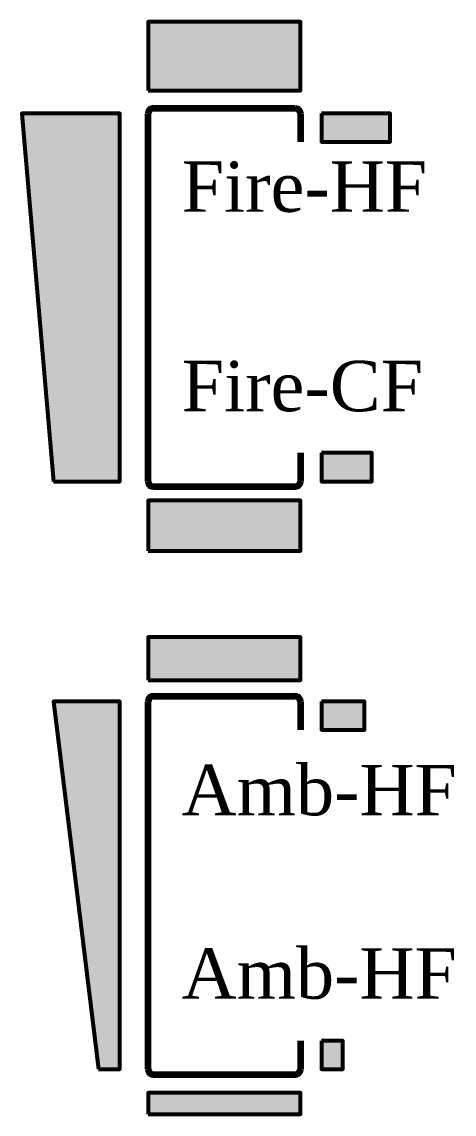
# Model space of a CAD drawing. Header units: millimetres. Extents: x 4760 to 7419, y -378 to 5598.
# Drawn here: x 6630.9 to 6733.8, y 994 to 1253.9 of the extents above; entities that cross this region are included whole.
import ezdxf

# ---------------------------------------------------------------- set-up
doc = ezdxf.new("R2010")
doc.units = ezdxf.units.MM
doc.layers.get('0').update_dxf_attribs({"lineweight": 9})
doc.styles.get("Standard").update_dxf_attribs({"font": 'times.ttf'})

# ---------------------------------------------------------------- blocks, each defined once
blk = doc.blocks.new('Stud')
at = {"lineweight": 120}
for p, q in [((4631.49, 1757.6), (4665.24, 1757.6)), ((4630.24, 1668.85), (4630.24, 1756.35)), ((4666.49, 1756.35), (4666.49, 1749.6)), ((4666.49, 1675.6), (4666.49, 1668.85)), ((4631.49, 1667.6), (4665.24, 1667.6))]:
    blk.add_line(p, q, dxfattribs=at)
for centre, start, end in [((4631.49, 1756.35), 90, 180), ((4665.24, 1756.35), 0, 90), ((4631.49, 1668.85), 180, 270), ((4665.24, 1668.85), 270, 0)]:
    blk.add_arc(centre, 1.25, start, end, dxfattribs=at)

msp = doc.modelspace()

# ---------------------------------------------------------------- hatches: boundary and pattern name
at = {"lineweight": 53}
h = msp.add_hatch(color=1, dxfattribs=at)
h.dxf.hatch_style = 1
h.paths.add_polyline_path([(6697.22, 1253.873), (6660.97, 1253.873), (6660.97, 1237.504), (6697.22, 1237.504)])
h.paths.add_polyline_path([(6718.553, 1232.053), (6702.185, 1232.053), (6702.185, 1225.303), (6718.553, 1225.303)])
h = msp.add_hatch(color=256, dxfattribs=at)
h.dxf.hatch_style = 1
h.set_gradient(color1=(237, 31, 36), color2=(248, 153, 30), name='HEMISPHERICAL')
h.paths.add_polyline_path([(6654.264, 1232.053), (6630.938, 1232.053), (6638.49, 1144.553), (6654.264, 1144.553)])
at = {"lineweight": 53, "true_color": 0xf8991e}
h = msp.add_hatch(color=30, dxfattribs=at)
h.dxf.hatch_style = 1
h.paths.add_polyline_path([(6697.22, 1140.032), (6660.97, 1140.032), (6660.97, 1128.022), (6697.22, 1128.022)])
h.paths.add_polyline_path([(6714.195, 1151.303), (6702.185, 1151.303), (6702.185, 1144.553), (6714.195, 1144.553)])
at = {"lineweight": 53, "true_color": 0x58ba48}
h = msp.add_hatch(color=85, dxfattribs=at)
h.dxf.hatch_style = 1
h.paths.add_polyline_path([(6697.22, 1107.475), (6660.97, 1107.475), (6660.97, 1097.261), (6697.22, 1097.261)])
h.paths.add_polyline_path([(6712.399, 1092.189), (6702.185, 1092.189), (6702.185, 1085.439), (6712.399, 1085.439)])
at = {"lineweight": 53}
h = msp.add_hatch(color=256, dxfattribs=at)
h.dxf.hatch_style = 1
h.set_gradient(color1=(88, 186, 72), color2=(39, 118, 187), name='HEMISPHERICAL')
h.paths.add_polyline_path([(6654.264, 1092.189), (6638.49, 1092.189), (6649.157, 1004.689), (6654.264, 1004.689)])
at = {"lineweight": 53, "true_color": 0x2776bb}
h = msp.add_hatch(color=152, dxfattribs=at)
h.dxf.hatch_style = 1
h.paths.add_polyline_path([(6697.22, 999.107), (6660.97, 999.107), (6660.97, 994), (6697.22, 994)])
h.paths.add_polyline_path([(6707.292, 1011.439), (6702.185, 1011.439), (6702.185, 1004.689), (6707.292, 1004.689)])

# ---------------------------------------------------------------- linework, layer by layer
at = {"lineweight": 53}
for points in [[(6660.97, 1237.504), (6697.22, 1237.504), (6697.22, 1253.873), (6660.97, 1253.873)], [(6702.185, 1232.053), (6702.185, 1225.303), (6718.553, 1225.303), (6718.553, 1232.053)], [(6702.185, 1151.303), (6702.185, 1144.553), (6714.195, 1144.553), (6714.195, 1151.303)], [(6660.97, 1128.022), (6697.22, 1128.022), (6697.22, 1140.032), (6660.97, 1140.032)], [(6660.97, 1097.261), (6697.22, 1097.261), (6697.22, 1107.475), (6660.97, 1107.475)], [(6702.185, 1092.189), (6702.185, 1085.439), (6712.399, 1085.439), (6712.399, 1092.189)], [(6702.185, 1011.439), (6702.185, 1004.689), (6707.292, 1004.689), (6707.292, 1011.439)], [(6660.97, 994), (6697.22, 994), (6697.22, 999.107), (6660.97, 999.107)]]:
    msp.add_lwpolyline(points, close=True, dxfattribs=at)
for points in [[(6638.49, 1144.553), (6654.264, 1144.553), (6654.264, 1232.053), (6630.938, 1232.053), (6638.49, 1144.553)], [(6649.157, 1004.689), (6654.264, 1004.689), (6654.264, 1092.189), (6638.49, 1092.189), (6649.157, 1004.689)]]:
    msp.add_lwpolyline(points, dxfattribs=at)

# ---------------------------------------------------------------- block references
at = {"lineweight": -3}
for p in [(2030.725, -524.3), (2030.725, -664.164)]:
    msp.add_blockref('Stud', p, dxfattribs=at)

# ---------------------------------------------------------------- texts
at = {"lineweight": 53, "char_height": 12, "width": 41.76421, "attachment_point": 1}
for s, insert in [('Fire-HF', (6668.952, 1220.673)), ('Fire-CF', (6668.952, 1173.238)), ('Amb-HF', (6668.952, 1077.103)), ('Amb-HF', (6668.952, 1033.463))]:
    msp.add_mtext(s, dxfattribs=dict(at, insert=insert))

doc.saveas('drawing.dxf')
